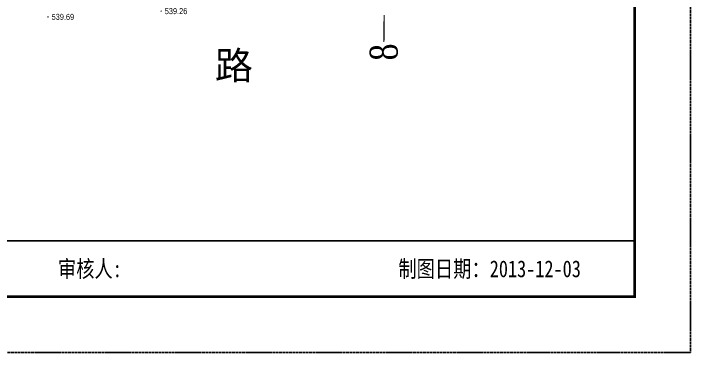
# Model space of a CAD drawing. Header units: millimetres. Extents: x 7408 to 22184, y -2085 to 5798.
# Drawn here: x 7679.1 to 7800.3, y -2084.9 to -2024.2 of the extents above; entities that cross this region are included whole.
import ezdxf
from ezdxf.enums import TextEntityAlignment as Align

# ---------------------------------------------------------------- set-up
doc = ezdxf.new("R2010")
doc.units = ezdxf.units.MM
for name, pattern in [('DASHDOT', [1, 0.5, -0.25, 0, -0.25]), ('PMX', [13, 10, -1, 0, -1, 0, -1]), ('XX', [12, 10, -2])]:
    doc.linetypes.add(name, pattern=pattern)
for name, color, linetype in [('GCD', 252, 'Continuous'), ('KTD', 7, 'Continuous'), ('ZKBH', 7, 'Continuous'), ('道路-中心线', 12, 'DASHDOT')]:
    doc.layers.add(name, color=color, linetype=linetype)
doc.styles.add('DZNUM', font='TIMES.TTF')
doc.styles.add('DZST', font='SimSun.ttf')
doc.styles.add('HZ', font='jzfz_ena.shx', dxfattribs={"width": 0.7, "bigfont": 'jzfz_cna.shx'})

# ---------------------------------------------------------------- blocks, each defined once
blk = doc.blocks.new('GC200')
at = {"linetype": 'Continuous', "const_width": 0.2, "flags": 128}
blk.add_lwpolyline([(-0.1, 0, 1), (0.1, 0, 1)], format="xyb", close=True, dxfattribs=at)
blk = doc.blocks.new('122121')
at = {"layer": 'GCD', "color": 252, "linetype": 'Continuous', "lineweight": 5}
ref = blk.add_blockref('GC200', (7705.52, -2023.74, 269.63), dxfattribs=dict(at, xscale=0.6, yscale=0.6, zscale=0.6))
ref.add_attrib('height', '539.26', dxfattribs={"linetype": 'Continuous', "height": 1.08, "style": 'HZ', "width": 0.8}).set_placement((7706.17, -2023.74, 269.63), align=Align.MIDDLE_LEFT)
ref = blk.add_blockref('GC200', (7685.25, -2024.77, 269.85), dxfattribs=dict(at, xscale=0.6, yscale=0.6, zscale=0.6))
ref.add_attrib('height', '539.69', dxfattribs={"linetype": 'Continuous', "height": 1.08, "style": 'HZ', "width": 0.8}).set_placement((7685.9, -2024.77, 269.85), align=Align.MIDDLE_LEFT)

msp = doc.modelspace()

# ---------------------------------------------------------------- linework, layer by layer
at = {"layer": 'KTD'}
msp.add_line((7438.34, -2064.94), (7790.34, -2064.94), dxfattribs=at)
at = {"layer": 'KTD', "linetype": 'XX', "ltscale": 0.05}
msp.add_lwpolyline([(7408.34, -2084.94), (7408.34, -1731.35), (7800.34, -1731.35), (7800.34, -2084.94)], close=True, dxfattribs=at)
at = {"layer": 'KTD', "const_width": 0.5}
msp.add_lwpolyline([(7438.34, -2074.94), (7438.34, -1741.35), (7790.34, -1741.35), (7790.34, -2074.94)], close=True, dxfattribs=at)
at = {"layer": 'KTD', "linetype": 'PMX', "ltscale": 0.025, "const_width": 0.2}
msp.add_lwpolyline([(7745.46, -2024.45), (7745.43, -2029.3)], dxfattribs=at)

# ---------------------------------------------------------------- block references
at = {"layer": '道路-中心线', "linetype": 'Continuous'}
msp.add_blockref('122121', (0, 0), dxfattribs=at)

# ---------------------------------------------------------------- texts
at = {"layer": 'KTD', "style": 'DZNUM', "width": 0.8}
msp.add_text('8', height=5, rotation=92.155, dxfattribs=at).set_placement((7745.33, -2029.59), align=Align.MIDDLE_RIGHT)
at = {"layer": 'KTD', "style": 'DZST', "width": 0.8}
msp.add_text('审核人:', height=3, dxfattribs=at).set_placement((7687.03, -2069.94), align=Align.MIDDLE_LEFT)
msp.add_text('制图日期：2013-12-03', height=3, dxfattribs=at).set_placement((7780.71, -2069.94), align=Align.MIDDLE_RIGHT)
at = {"layer": 'ZKBH', "style": 'DZNUM'}
msp.add_text('路', height=5, dxfattribs=at).set_placement((7718.55, -2033.39), align=Align.MIDDLE)

doc.saveas('drawing.dxf')
